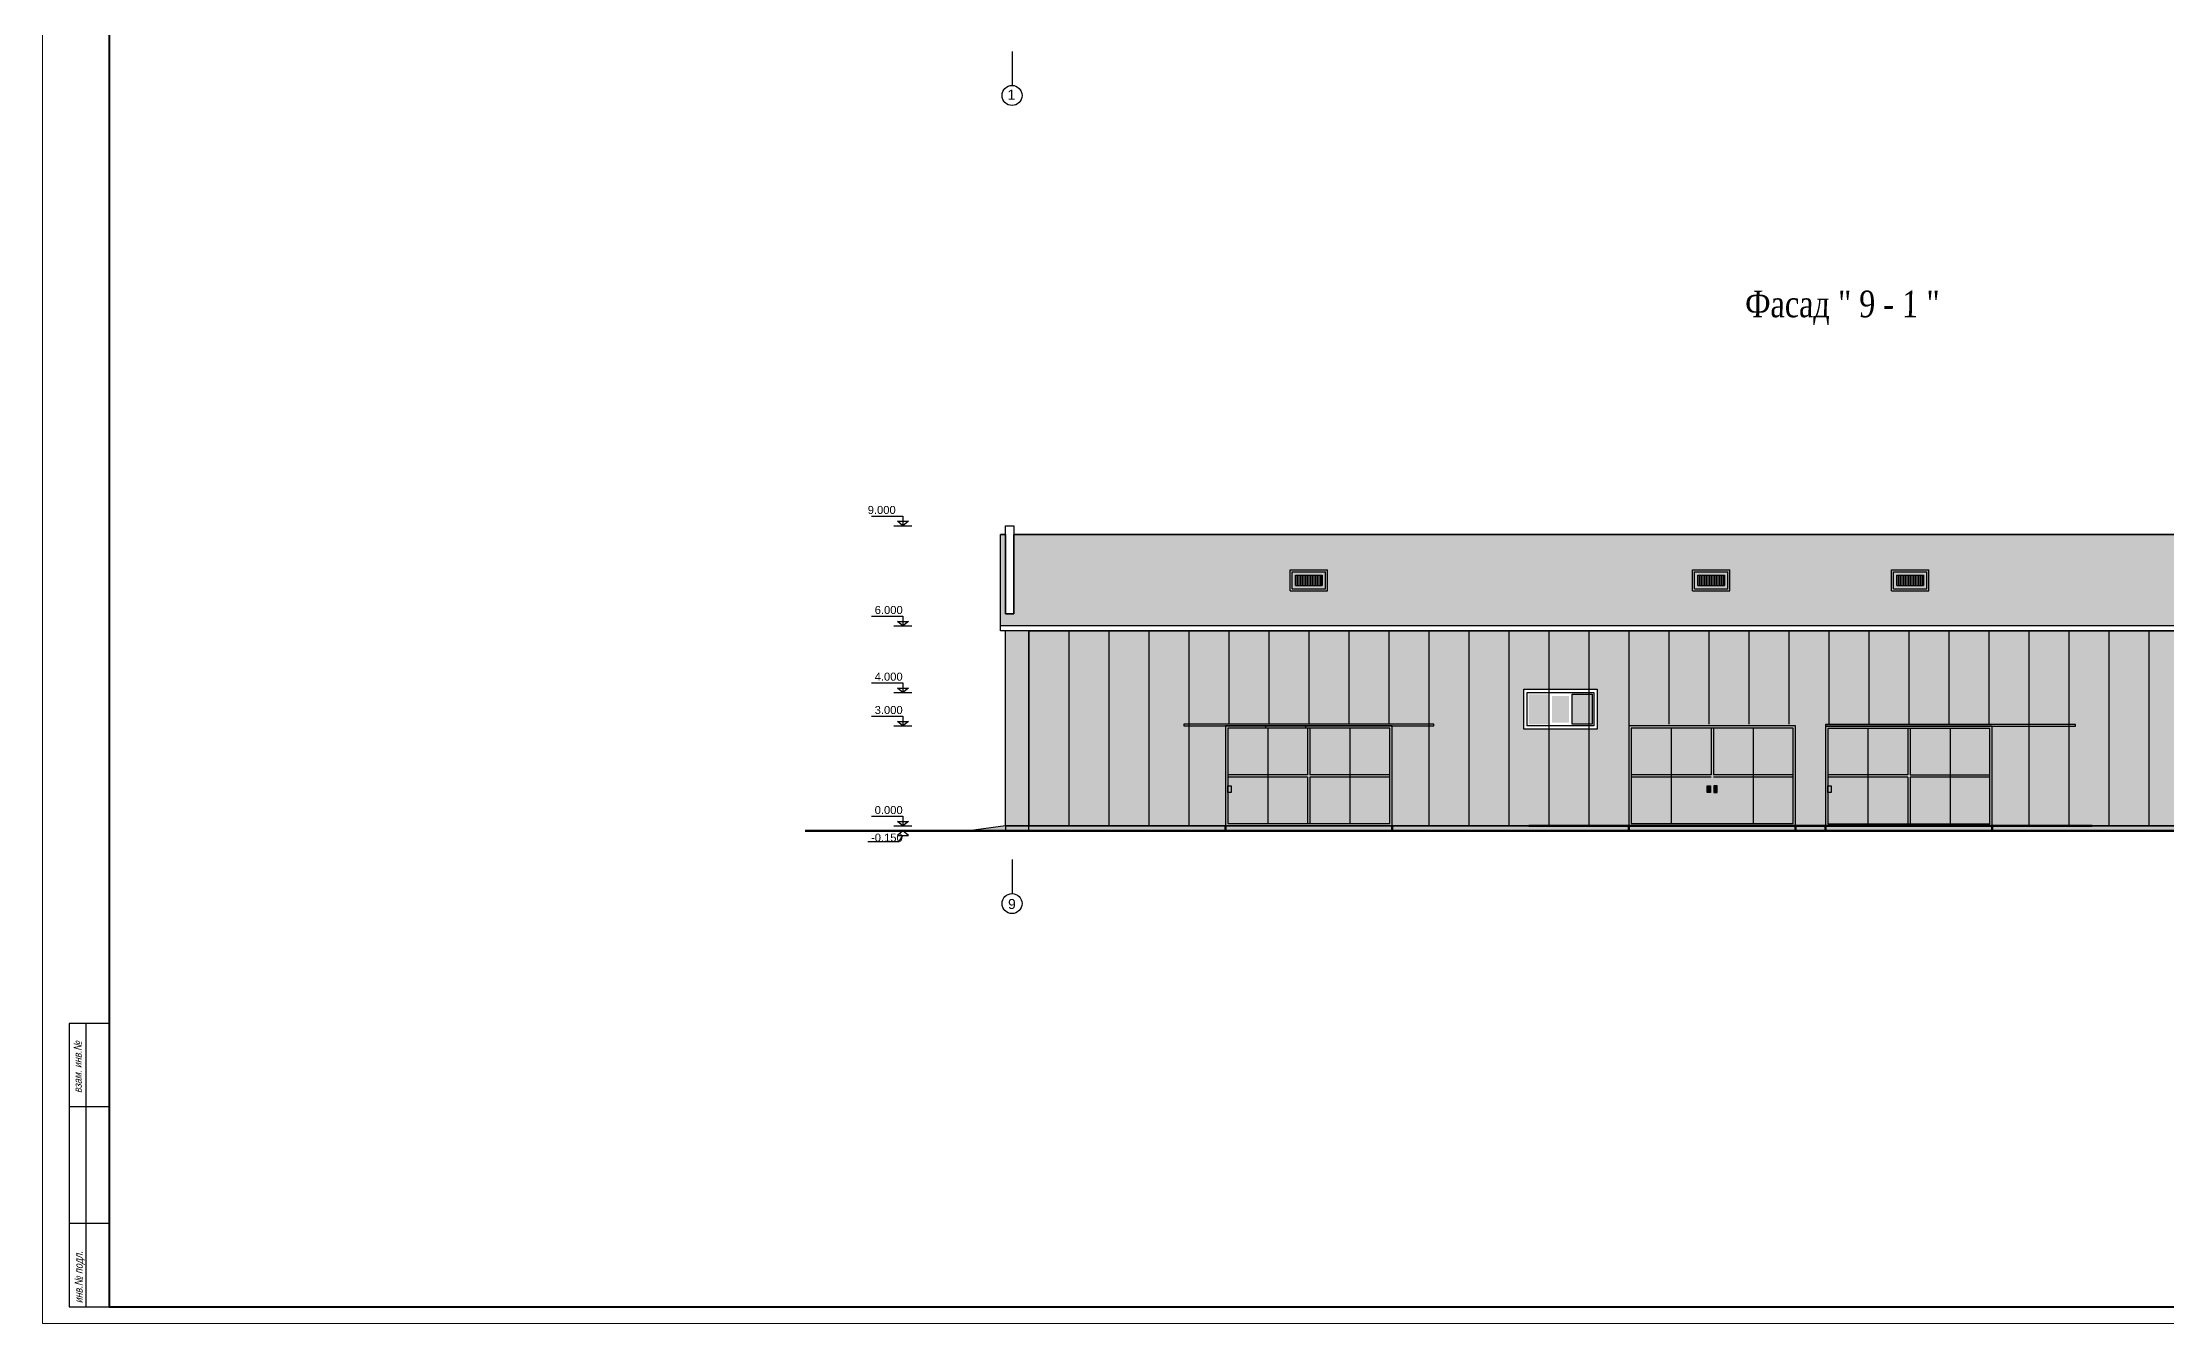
# Model space of a CAD drawing. Header units: millimetres. Extents: x 72928 to 1386960, y 320086 to 445536.
# Drawn here: x 409312 to 473016, y 367737 to 406155 of the extents above; entities that cross this region are included whole.
import ezdxf

# ---------------------------------------------------------------- set-up
doc = ezdxf.new("R2010")
doc.units = ezdxf.units.MM
doc.layers.add('ђЂЊЉЂ', color=7, linetype='Continuous')
doc.styles.add('Fayz', font='times.ttf', dxfattribs={"width": 0.8, "oblique": 1})
doc.styles.add('ira', font='arial.ttf', dxfattribs={"height": 3})
pattern_1 = [(0, (-1936843.988, -527869.525), (0, 6.985), [5.08, -1.905]), (90, (-1936843.988, -527869.525), (-6.985, 4e-16), [5.08, -1.905])]
pattern_2 = [(0, (-1930943.988, -527872.525), (0, 6.985), [5.08, -1.905]), (90, (-1930943.988, -527872.525), (-6.985, 4e-16), [5.08, -1.905])]
pattern_3 = [(0, (-1948943.988, -527869.525), (0, 6.985), [5.08, -1.905]), (90, (-1948943.988, -527869.525), (-6.985, 4e-16), [5.08, -1.905])]

msp = doc.modelspace()

# ---------------------------------------------------------------- hatches: boundary and pattern name
at = {"true_color": 0x422c14}
h = msp.add_hatch(color=29, dxfattribs=at)
h.dxf.hatch_style = 1
h.set_gradient(color1=(91, 91, 91), color2=(173, 173, 173), name='INVCURVED')
h.paths.add_polyline_path([(486340.4, 391398.9), (438440.6, 391398.9), (438440.6, 389019.5), (438190.6, 389019.5), (438190.6, 391398.9), (438040.6, 391398.9), (438040.6, 388658.5), (486740.4, 388658.5), (486740.4, 391398.9), (486590.4, 391398.9), (486590.4, 389019.5), (486340.4, 389019.5)])
at = {"ltscale": 0.2, "true_color": 0x000000}
h = msp.add_hatch(dxfattribs=at)
h.set_pattern_fill('AR-B88', color=18, scale=2, angle=90)
h.set_pattern_definition([(90, (-628721821469.57, -821760351160.24), (-406.4, 2e-14), []), (180, (-628721821469.57, -821760351160.24), (-406.4, -203.2), [406.4, -406.4])])
h.paths.add_polyline_path([(486340.4, 391398.9), (438440.6, 391398.9), (438440.6, 389019.5), (438190.6, 389019.5), (438190.6, 391248.9), (438040.6, 391248.9), (438040.6, 388658.5), (486740.4, 388658.5), (486740.4, 391248.9), (486590.4, 391248.9), (486590.4, 389019.5), (486340.4, 389019.5)])
at = {"true_color": 0xffffff}
h = msp.add_hatch(color=7, dxfattribs=at)
h.dxf.hatch_style = 1
h.paths.add_polyline_path([(447850.6, 390342.1), (446730.6, 390342.1), (446730.6, 389708.3), (447850.6, 389708.3)])
h.paths.add_polyline_path([(447790.6, 390282.1), (447790.6, 389768.3), (446790.6, 389768.3), (446790.6, 390282.1)], flags=16)
h = msp.add_hatch(color=252)
h.dxf.hatch_style = 1
h.paths.add_polyline_path([(447790.6, 390282.1), (446790.6, 390282.1), (446790.6, 389768.3), (447790.6, 389768.3)])
h.paths.add_polyline_path([(446890.6, 390182.1), (447690.6, 390182.1), (447690.6, 389868.3), (447690.6, 389868.3), (446890.6, 389868.3)], flags=16)
h = msp.add_hatch(color=7, dxfattribs=at)
h.dxf.hatch_style = 1
h.paths.add_polyline_path([(447690.6, 390182.1), (446890.6, 390182.1), (446890.6, 389868.3), (447690.6, 389868.3)])
h = msp.add_hatch(color=7, dxfattribs=at)
h.dxf.hatch_style = 1
h.paths.add_polyline_path([(459915.6, 390342.1), (458795.6, 390342.1), (458795.6, 389708.3), (459915.6, 389708.3)])
h.paths.add_polyline_path([(459855.6, 390282.1), (459855.6, 389768.3), (458855.6, 389768.3), (458855.6, 390282.1)], flags=16)
h = msp.add_hatch(color=252)
h.dxf.hatch_style = 1
h.paths.add_polyline_path([(459855.6, 390282.1), (458855.6, 390282.1), (458855.6, 389768.3), (459855.6, 389768.3)])
h.paths.add_polyline_path([(458955.6, 390182.1), (459755.6, 390182.1), (459755.6, 389868.3), (459755.6, 389868.3), (458955.6, 389868.3)], flags=16)
h = msp.add_hatch(color=7, dxfattribs=at)
h.dxf.hatch_style = 1
h.paths.add_polyline_path([(459755.6, 390182.1), (458955.6, 390182.1), (458955.6, 389868.3), (459755.6, 389868.3)])
h = msp.add_hatch(color=7, dxfattribs=at)
h.dxf.hatch_style = 1
h.paths.add_polyline_path([(465885.6, 390342.1), (464765.6, 390342.1), (464765.6, 389708.3), (465885.6, 389708.3)])
h.paths.add_polyline_path([(465825.6, 390282.1), (465825.6, 389768.3), (464825.6, 389768.3), (464825.6, 390282.1)], flags=16)
h = msp.add_hatch(color=252)
h.dxf.hatch_style = 1
h.paths.add_polyline_path([(465825.6, 390282.1), (464825.6, 390282.1), (464825.6, 389768.3), (465825.6, 389768.3)])
h.paths.add_polyline_path([(464925.6, 390182.1), (465725.6, 390182.1), (465725.6, 389868.3), (465725.6, 389868.3), (464925.6, 389868.3)], flags=16)
h = msp.add_hatch(color=7, dxfattribs=at)
h.dxf.hatch_style = 1
h.paths.add_polyline_path([(465725.6, 390182.1), (464925.6, 390182.1), (464925.6, 389868.3), (465725.6, 389868.3)])
h = msp.add_hatch(color=254)
h.dxf.hatch_style = 1
h.paths.add_polyline_path([(438890.6, 387470.6), (438890.6, 388508.4), (438190.6, 388508.4), (438190.6, 382658.4), (438890.6, 382658.4)])
h = msp.add_hatch(color=254)
h.dxf.hatch_style = 1
h.paths.add_polyline_path([(485889.2, 388508.5), (438890.6, 388508.5), (438890.6, 382658.5), (485889.2, 382658.5)])
h.paths.add_polyline_path([(455940.6, 386758.5), (455940.6, 385558.5), (453740.6, 385558.5), (453740.6, 386758.5)], flags=16)
at = {"linetype": 'ByBlock'}
h = msp.add_hatch(color=256, dxfattribs=at)
h.set_gradient(color1=(125, 180, 197), color2=(213, 231, 236), one_color=1, tint=0.88, name='HEMISPHERICAL')
h.paths.add_polyline_path([(455190.6, 386608.5), (455790.6, 386608.5), (455790.6, 385708.5), (455190.6, 385708.5)])
h.paths.add_polyline_path([(454590.6, 386558.5), (455090.6, 386558.5), (455090.6, 385758.5), (454590.6, 385758.5)])
h.paths.add_polyline_path([(453890.6, 386608.5), (454490.6, 386608.5), (454490.6, 385708.5), (453890.6, 385708.5)])
at = {"true_color": 0x000000}
h = msp.add_hatch(color=18, dxfattribs=at)
h.dxf.hatch_style = 1
h.paths.add_polyline_path([(451040.6, 385708.5), (443540.6, 385708.5), (443540.6, 385658.5), (448540.6, 385658.5), (451040.6, 385658.5)])
at = {"lineweight": 30}
h = msp.add_hatch(dxfattribs=at)
h.set_pattern_fill('ANGLE', color=252)
h.set_pattern_definition(pattern_3)
h.paths.add_polyline_path([(449790.6, 385658.5), (444790.6, 385658.5), (444790.6, 382658.5), (449790.6, 382658.5)])
h.paths.add_polyline_path([(447325.6, 385588.5), (449720.6, 385588.5), (449720.6, 382728.5), (447325.6, 382728.5), (444860.6, 382728.5), (444860.6, 385588.5)], flags=16)
h.paths.add_polyline_path([(444960.6, 383858.5), (444960.6, 383658.5), (444860.6, 383658.5), (444860.6, 383858.5)], flags=0)
at = {"true_color": 0x011847}
h = msp.add_hatch(color=168, dxfattribs=at)
h.dxf.hatch_style = 1
h.paths.add_polyline_path([(447255.6, 385588.5), (444860.6, 385588.5), (444860.6, 384193.5), (447255.6, 384193.5)])
h.paths.add_polyline_path([(449720.6, 385588.5), (447325.6, 385588.5), (447325.6, 384193.5), (449720.6, 384193.5)])
h.paths.add_polyline_path([(449720.6, 384123.5), (447325.6, 384123.5), (447325.6, 382728.5), (449720.6, 382728.5)])
h.paths.add_polyline_path([(447255.6, 384123.5), (444860.6, 384123.5), (444860.6, 383858.5), (444960.6, 383858.5), (444960.6, 383658.5), (444860.6, 383658.5), (444860.6, 382728.5), (447255.6, 382728.5)])
at = {"lineweight": 30}
h = msp.add_hatch(dxfattribs=at)
h.set_pattern_fill('ANGLE', color=252)
h.set_pattern_definition(pattern_3)
h.paths.add_polyline_path([(449720.6, 384193.5), (447325.6, 384193.5), (447325.6, 385588.5), (447255.6, 385588.5), (447255.6, 384193.5), (444860.6, 384193.5), (444860.6, 384123.5), (447255.6, 384123.5), (447255.6, 382728.5), (447325.6, 382728.5), (447325.6, 384123.5), (449720.6, 384123.5)])
h = msp.add_hatch(dxfattribs=at)
h.set_pattern_fill('ANGLE', color=252)
h.set_pattern_definition(pattern_1)
h.paths.add_polyline_path([(461890.6, 385658.5), (456890.6, 385658.5), (456890.6, 382658.5), (461890.6, 382658.5)])
h.paths.add_polyline_path([(459425.6, 385588.5), (461820.6, 385588.5), (461820.6, 382728.5), (459425.6, 382728.5), (456960.6, 382728.5), (456960.6, 385588.5)], flags=16)
h.paths.add_polyline_path([(457060.6, 383858.5), (457060.6, 383658.5), (456960.6, 383658.5), (456960.6, 383858.5)], flags=0)
at = {"true_color": 0x011847}
h = msp.add_hatch(color=168, dxfattribs=at)
h.dxf.hatch_style = 1
h.paths.add_polyline_path([(459355.4, 385590.3), (456960.4, 385590.3), (456960.4, 384195.3), (459355.4, 384195.3)])
h.paths.add_polyline_path([(461820.4, 385590.3), (459425.4, 385590.3), (459425.4, 384195.3), (461820.4, 384195.3)])
h.paths.add_polyline_path([(461820.4, 384125.3), (459425.4, 384125.3), (459425.4, 382730.3), (461820.4, 382730.3)])
h.paths.add_polyline_path([(459355.4, 384125.3), (456960.4, 384125.3), (456960.6, 383660.3), (457060.6, 383660.3), (456960.6, 383660.3), (456960.4, 383660.3), (456960.4, 382730.3), (459355.4, 382730.3)])
at = {"lineweight": 30}
h = msp.add_hatch(dxfattribs=at)
h.set_pattern_fill('ANGLE', color=252)
h.set_pattern_definition(pattern_1)
h.paths.add_polyline_path([(461820.6, 384193.5), (459425.6, 384193.5), (459425.6, 385588.5), (459355.6, 385588.5), (459355.6, 384193.5), (456960.6, 384193.5), (456960.6, 384123.5), (459355.6, 384123.5), (459355.6, 382728.5), (459425.6, 382728.5), (459425.6, 384123.5), (461820.6, 384123.5)])
at = {"true_color": 0x000000}
h = msp.add_hatch(color=18, dxfattribs=at)
h.dxf.hatch_style = 1
h.paths.add_polyline_path([(470290.6, 385705.5), (462790.6, 385705.5), (462790.6, 385655.5), (467790.6, 385655.5), (470290.6, 385655.5)])
h = msp.add_hatch(color=18, dxfattribs=at)
h.dxf.hatch_style = 1
h.paths.add_polyline_path([(470290.6, 385705.5), (462790.6, 385705.5), (462790.6, 385655.5), (467790.6, 385655.5), (470290.6, 385655.5)])
at = {"lineweight": 30}
h = msp.add_hatch(dxfattribs=at)
h.set_pattern_fill('ANGLE', color=252)
h.set_pattern_definition(pattern_2)
h.paths.add_polyline_path([(467790.6, 385655.5), (462790.6, 385655.5), (462790.6, 382655.5), (467790.6, 382655.5)])
h.paths.add_polyline_path([(465325.6, 385585.5), (467720.6, 385585.5), (467720.6, 382725.5), (465325.6, 382725.5), (462860.6, 382725.5), (462860.6, 385585.5)], flags=16)
h.paths.add_polyline_path([(462960.6, 383855.5), (462960.6, 383655.5), (462860.6, 383655.5), (462860.6, 383855.5)], flags=0)
at = {"true_color": 0x011847}
h = msp.add_hatch(color=168, dxfattribs=at)
h.dxf.hatch_style = 1
h.paths.add_polyline_path([(465254.4, 385585.6), (462859.4, 385585.6), (462859.4, 384190.6), (465254.4, 384190.6)])
h.paths.add_polyline_path([(467719.4, 385585.6), (465324.4, 385585.6), (465324.4, 384190.6), (467719.4, 384190.6)])
h.paths.add_polyline_path([(467719.4, 384120.6), (465324.4, 384120.6), (465324.4, 382725.6), (467719.4, 382725.6)])
h.paths.add_polyline_path([(465254.4, 384120.6), (462859.4, 384120.6), (462859.4, 383855.6), (462959.4, 383855.6), (462959.4, 383655.6), (462859.4, 383655.6), (462859.4, 382725.6), (465254.4, 382725.6)])
at = {"lineweight": 30}
h = msp.add_hatch(dxfattribs=at)
h.set_pattern_fill('ANGLE', color=252)
h.set_pattern_definition(pattern_2)
h.paths.add_polyline_path([(467720.6, 384190.5), (465325.6, 384190.5), (465325.6, 385585.5), (465255.6, 385585.5), (465255.6, 384190.5), (462860.6, 384190.5), (462860.6, 384120.5), (465255.6, 384120.5), (465255.6, 382725.5), (465325.6, 382725.5), (465325.6, 384120.5), (467720.6, 384120.5)])
at = {"true_color": 0xeddac5}
h = msp.add_hatch(color=254, dxfattribs=at)
h.dxf.hatch_style = 1
h.paths.add_polyline_path([(459337.4, 383858.5), (459237.4, 383858.5), (459237.4, 383658.5), (459337.4, 383658.5)])
h = msp.add_hatch(color=254, dxfattribs=at)
h.dxf.hatch_style = 1
h.paths.add_polyline_path([(459443.7, 383858.5), (459543.7, 383858.5), (459543.7, 383658.5), (459443.7, 383658.5)])
h = msp.add_hatch(color=253)
h.dxf.hatch_style = 1
h.paths.add_polyline_path([(486590.5, 382648.9), (440790.6, 382655.5), (438190.6, 382658.5), (437640.6, 382583.5), (437090.6, 382508.5), (438190.6, 382508.5), (487691.3, 382508.5)])
at = {"linetype": 'ByBlock', "true_color": 0x000000}
h = msp.add_hatch(dxfattribs=at)
h.set_pattern_fill('AR-CONC', color=18)
h.set_pattern_definition([(50, (-968184.38, -260087.82), (182.184669, -15.939086), [19.05, -209.55]), (355, (-968184.38, -260087.82), (-35.243421, 191.056845), [15.24, -167.640584]), (100.451445, (-968169.2, -260089.15), (146.941247, 175.117752), [16.190009, -178.090245]), (46.1842, (-968184.38, -260037.02), (271.07904, -42.042328), [28.575, -314.325]), (96.635558, (-968161.8, -260040.52), (237.404134, 247.426125), [24.285023, -267.13561]), (351.184151, (-968184.38, -260037.02), (237.404134, 247.426125), [22.859967, -251.45973]), (21, (-968158.98, -260049.72), (151.614391, -102.265198), [19.05, -209.55]), (326, (-968158.98, -260049.72), (61.802028, 184.187966), [15.24, -167.64]), (71.451445, (-968146.35, -260058.24), (213.41642, 81.922769), [16.190009, -178.089938]), (37.5, (-968184.384, -260087.82), (3.0886033, 84.555039), [0, -165.608, 0, -170.18, 0, -168.275]), (7.5, (-968184.38, -260087.82), (66.8196625, 100.180575), [0, -97.028, 0, -161.798, 0, -64.135]), (327.5, (-968241.026, -260087.82), (135.5905952, -5.728744), [0, -63.5, 0, -198.12, 0, -262.89]), (317.5, (-968266.43, -260087.82), (148.129181, 25.426491), [0, -82.55, 0, -131.572, 0, -186.69])])
h.paths.add_polyline_path([(486590.4, 382658.5), (440790.6, 382658.5), (438190.6, 382658.5), (437468.5, 382560.1), (437090.6, 382508.5), (438190.6, 382508.5), (486590.4, 382508.5), (487691.3, 382508.5)])

# ---------------------------------------------------------------- linework, layer by layer
for p, q in [((438390.6, 405889.5), (438390.6, 404866.2)), ((438190.6, 391398.9), (438040.6, 391398.9)), ((438040.6, 388508.5), (438040.6, 391398.9)), ((438190.6, 389019.5), (438190.6, 391658.5)), ((438190.6, 391658.5), (438440.6, 391658.5)), ((438440.6, 391658.5), (438440.6, 389019.5)), ((486340.4, 391398.9), (438440.6, 391398.9)), ((446730.6, 390342.1), (447850.6, 390342.1)), ((446730.6, 389708.3), (446730.6, 390342.1)), ((446730.6, 390342.1), (447850.6, 390342.1)), ((446730.6, 389708.3), (446730.6, 390342.1)), ((446790.6, 390282.1), (447790.6, 390282.1)), ((446790.6, 389768.3), (446790.6, 390282.1)), ((446790.6, 390282.1), (447790.6, 390282.1)), ((446790.6, 389768.3), (446790.6, 390282.1)), ((446890.6, 390182.1), (447690.6, 390182.1)), ((446890.6, 389868.3), (446890.6, 390182.1)), ((447690.6, 389868.3), (447690.6, 390182.1)), ((447790.6, 389768.3), (447790.6, 390282.1)), ((447790.6, 389768.3), (447790.6, 390282.1)), ((447850.6, 389708.3), (447850.6, 390342.1)), ((447850.6, 389708.3), (447850.6, 390342.1)), ((458795.6, 390342.1), (459915.6, 390342.1)), ((458795.6, 389708.3), (458795.6, 390342.1)), ((458855.6, 390282.1), (459855.6, 390282.1)), ((458855.6, 389768.3), (458855.6, 390282.1)), ((458955.6, 390182.1), (459755.6, 390182.1)), ((458955.6, 389868.3), (458955.6, 390182.1)), ((459755.6, 389868.3), (459755.6, 390182.1)), ((459855.6, 389768.3), (459855.6, 390282.1)), ((459915.6, 389708.3), (459915.6, 390342.1)), ((464765.6, 390342.1), (465885.6, 390342.1)), ((464765.6, 389708.3), (464765.6, 390342.1)), ((464825.6, 390282.1), (465825.6, 390282.1)), ((464825.6, 389768.3), (464825.6, 390282.1)), ((464925.6, 390182.1), (465725.6, 390182.1)), ((464925.6, 389868.3), (464925.6, 390182.1)), ((465725.6, 389868.3), (465725.6, 390182.1)), ((465825.6, 389768.3), (465825.6, 390282.1)), ((465885.6, 389708.3), (465885.6, 390342.1)), ((446730.6, 389708.3), (447850.6, 389708.3)), ((446730.6, 389708.3), (447850.6, 389708.3)), ((446790.6, 389768.3), (447790.6, 389768.3)), ((446790.6, 389768.3), (447790.6, 389768.3)), ((446890.6, 389868.3), (447690.6, 389868.3)), ((458795.6, 389708.3), (459915.6, 389708.3)), ((458855.6, 389768.3), (459855.6, 389768.3)), ((458955.6, 389868.3), (459755.6, 389868.3)), ((464765.6, 389708.3), (465885.6, 389708.3)), ((464825.6, 389768.3), (465825.6, 389768.3)), ((464925.6, 389868.3), (465725.6, 389868.3)), ((486740.4, 388658.5), (438040.6, 388658.5)), ((438440.6, 389019.5), (438190.6, 389019.5)), ((486590.4, 388508.5), (438040.6, 388508.5)), ((486740.4, 388508.5), (438040.6, 388508.5)), ((438190.6, 382658.5), (438190.6, 388508.5)), ((438890.6, 382658.5), (438890.6, 388508.5)), ((445990.6, 385656.7), (445990.6, 385649.7)), ((445990.6, 385642.7), (445990.6, 385614.8)), ((446058.1, 385588.5), (446058.1, 382728.5)), ((447190.6, 385656.7), (447190.6, 385649.7)), ((447190.6, 385642.7), (447190.6, 385614.8)), ((447255.6, 385588.5), (447255.6, 384193.5)), ((447325.6, 385588.5), (447325.6, 384193.5)), ((448523.1, 385588.5), (448523.1, 382728.5)), ((458158.1, 385588.5), (458158.1, 382728.5)), ((459355.6, 385588.5), (459355.6, 384193.5)), ((459425.6, 385588.5), (459425.6, 384193.5)), ((460623.1, 385588.5), (460623.1, 382728.5)), ((464058.1, 385585.5), (464058.1, 382725.5)), ((465255.6, 385585.5), (465255.6, 384190.5)), ((465325.6, 385585.5), (465325.6, 384190.5)), ((466523.1, 385585.5), (466523.1, 382725.5)), ((447255.6, 384193.5), (444860.6, 384193.5)), ((449720.6, 384193.5), (447325.6, 384193.5)), ((459355.6, 384193.5), (456960.6, 384193.5)), ((461820.6, 384193.5), (459425.6, 384193.5)), ((465255.6, 384190.5), (462860.6, 384190.5)), ((465325.6, 384190.5), (467720.6, 384190.5)), ((447255.6, 384123.5), (444860.6, 384123.5)), ((447255.6, 384123.5), (447255.6, 382728.5)), ((447325.6, 384123.5), (447325.6, 382728.5)), ((449720.6, 384123.5), (447325.6, 384123.5)), ((459355.6, 384123.5), (456960.6, 384123.5)), ((461820.6, 384123.5), (459425.6, 384123.5)), ((465255.6, 384120.5), (462860.6, 384120.5)), ((465255.6, 384120.5), (465255.6, 382725.5)), ((465325.6, 384120.5), (465325.6, 382725.5)), ((467720.6, 384120.5), (465325.6, 384120.5)), ((438190.6, 382658.5), (479290.4, 382658.5)), ((449790.6, 382658.5), (453840.6, 382658.5)), ((438390.6, 381654.3), (438390.6, 380631))]:
    msp.add_line(p, q)
at = {"lineweight": 30}
for p, q in [((434847.1, 391658.5), (435385.9, 391658.5)), ((434847.1, 388658.5), (435385.9, 388658.5)), ((434847.1, 386658.5), (435385.9, 386658.5)), ((434847.1, 385658.5), (435385.9, 385658.5)), ((434847.1, 382658.5), (435385.9, 382658.5)), ((434847.1, 382508.5), (435385.9, 382508.5)), ((438190.6, 382658.5), (437090.6, 382508.5)), ((486590.4, 382658.5), (438190.6, 382658.5)), ((440390.6, 382658.5), (479790.4, 382658.5)), ((410112.2, 376737.1), (410112.2, 368237.1)), ((411312.2, 376737.1), (410112.2, 376737.1)), ((410612.2, 376737.1), (410612.2, 368237.1)), ((411312.2, 374237.1), (410112.2, 374237.1)), ((410612.2, 370737.1), (410112.2, 370737.1)), ((411312.2, 370737.1), (410612.2, 370737.1)), ((410112.2, 368237.1), (411312.2, 368237.1))]:
    msp.add_line(p, q, dxfattribs=at)
at = {"color": 251}
for p, q in [((446890.6, 390182.1), (446890.6, 389868.3)), ((446940.6, 390182.1), (446940.6, 389868.3)), ((446990.6, 390182.1), (446990.6, 389868.3)), ((447040.6, 390182.1), (447040.6, 389868.3)), ((447090.6, 390182.1), (447090.6, 389868.3)), ((447140.6, 390182.1), (447140.6, 389868.3)), ((447190.6, 390182.1), (447190.6, 389868.3)), ((447240.6, 390182.1), (447240.6, 389868.3)), ((447290.6, 390182.1), (447290.6, 389868.3)), ((447340.6, 390182.1), (447340.6, 389868.3)), ((447390.6, 390182.1), (447390.6, 389868.3)), ((447440.6, 390182.1), (447440.6, 389868.3)), ((447490.6, 390182.1), (447490.6, 389868.3)), ((447540.6, 390182.1), (447540.6, 389868.3)), ((447590.6, 390182.1), (447590.6, 389868.3)), ((447640.6, 390182.1), (447640.6, 389868.3)), ((447690.6, 390182.1), (447690.6, 389868.3)), ((458955.6, 390182.1), (458955.6, 389868.3)), ((459005.6, 390182.1), (459005.6, 389868.3)), ((459055.6, 390182.1), (459055.6, 389868.3)), ((459105.6, 390182.1), (459105.6, 389868.3)), ((459155.6, 390182.1), (459155.6, 389868.3)), ((459205.6, 390182.1), (459205.6, 389868.3)), ((459255.6, 390182.1), (459255.6, 389868.3)), ((459305.6, 390182.1), (459305.6, 389868.3)), ((459355.6, 390182.1), (459355.6, 389868.3)), ((459405.6, 390182.1), (459405.6, 389868.3)), ((459455.6, 390182.1), (459455.6, 389868.3)), ((459505.6, 390182.1), (459505.6, 389868.3)), ((459555.6, 390182.1), (459555.6, 389868.3)), ((459605.6, 390182.1), (459605.6, 389868.3)), ((459655.6, 390182.1), (459655.6, 389868.3)), ((459705.6, 390182.1), (459705.6, 389868.3)), ((459755.6, 390182.1), (459755.6, 389868.3)), ((464925.6, 390182.1), (464925.6, 389868.3)), ((464975.6, 390182.1), (464975.6, 389868.3)), ((465025.6, 390182.1), (465025.6, 389868.3)), ((465075.6, 390182.1), (465075.6, 389868.3)), ((465125.6, 390182.1), (465125.6, 389868.3)), ((465175.6, 390182.1), (465175.6, 389868.3)), ((465225.6, 390182.1), (465225.6, 389868.3)), ((465275.6, 390182.1), (465275.6, 389868.3)), ((465325.6, 390182.1), (465325.6, 389868.3)), ((465375.6, 390182.1), (465375.6, 389868.3)), ((465425.6, 390182.1), (465425.6, 389868.3)), ((465475.6, 390182.1), (465475.6, 389868.3)), ((465525.6, 390182.1), (465525.6, 389868.3)), ((465575.6, 390182.1), (465575.6, 389868.3)), ((465625.6, 390182.1), (465625.6, 389868.3)), ((465675.6, 390182.1), (465675.6, 389868.3)), ((465725.6, 390182.1), (465725.6, 389868.3))]:
    msp.add_line(p, q, dxfattribs=at)
at = {"color": 18, "true_color": 0x000000}
for p, q in [((438890.6, 382658.5), (438890.6, 388508.5)), ((438890.6, 388508.5), (438890.6, 382658.4)), ((440090.6, 388508.5), (440090.6, 382658.5)), ((441290.6, 388508.5), (441290.6, 382658.5)), ((442490.6, 388508.5), (442490.6, 382658.5)), ((443690.6, 388508.5), (443690.6, 382658.5)), ((444890.6, 388508.5), (444890.6, 385708.5)), ((446090.6, 388508.5), (446090.6, 385708.5)), ((447290.6, 388508.5), (447290.6, 385708.5)), ((448490.6, 388508.5), (448490.6, 385708.5)), ((449690.6, 388508.5), (449690.6, 385708.5)), ((450890.6, 388508.5), (450890.6, 385708.5)), ((452090.6, 388508.5), (452090.6, 385708.5)), ((453290.6, 388508.5), (453290.6, 385708.5)), ((454490.6, 388508.5), (454490.6, 385708.5)), ((455690.6, 388508.5), (455690.6, 385708.5)), ((456890.6, 388508.5), (456890.6, 385708.5)), ((458090.6, 388508.5), (458090.6, 385708.5)), ((459290.6, 388508.5), (459290.6, 385708.5)), ((460490.6, 388508.5), (460490.6, 385708.5)), ((461690.6, 388508.5), (461690.6, 385708.5)), ((462890.6, 388508.5), (462890.6, 385708.5)), ((464090.6, 388508.5), (464090.6, 385708.5)), ((465290.6, 388508.5), (465290.6, 385708.5)), ((466490.6, 388508.5), (466490.6, 385708.5)), ((467690.6, 388508.5), (467690.6, 385708.5)), ((468890.6, 388508.5), (468890.6, 385708.5)), ((470090.6, 388508.5), (470090.6, 385708.5)), ((471290.6, 388508.5), (471290.6, 385708.5)), ((472490.6, 388508.5), (472490.6, 385708.5)), ((450890.6, 385708.5), (450890.6, 382658.6)), ((452090.6, 385708.5), (452090.6, 382658.6)), ((453290.6, 385708.5), (453290.6, 382658.6)), ((454490.6, 385708.5), (454490.6, 382658.6)), ((455690.6, 385708.5), (455690.6, 382658.6)), ((456890.6, 385708.5), (456890.6, 382658.6)), ((468890.6, 385708.5), (468890.6, 382658.6)), ((470090.6, 385708.5), (470090.6, 382658.6)), ((471290.6, 385708.5), (471290.6, 382658.6)), ((472490.6, 385708.5), (472490.6, 382658.6))]:
    msp.add_line(p, q, dxfattribs=at)
at = {"lineweight": 50}
for p, q in [((432190.4, 382508.5), (492590.6, 382508.5)), ((444790.6, 382658.5), (444790.6, 382508.5)), ((449790.6, 382658.5), (449790.6, 382508.5)), ((453890.6, 382658.5), (470790.6, 382658.5)), ((456890.6, 382655.5), (456890.6, 382508.5)), ((461890.6, 382655.5), (461890.6, 382508.5)), ((462790.6, 382655.5), (462790.6, 382508.5)), ((467790.6, 382655.5), (467790.6, 382508.5))]:
    msp.add_line(p, q, dxfattribs=at)
at = {"color": 29, "true_color": 0x422c14}
for p, q in [((456890.6, 382658.5), (453890.6, 382658.5)), ((467790.6, 382655.5), (470790.6, 382655.5))]:
    msp.add_line(p, q, dxfattribs=at)
at = {"lineweight": 20}
msp.add_lwpolyline([(409312.2, 367737.1), (513412.2, 367737.1), (513412.2, 427137.1), (409312.2, 427137.1)], close=True, dxfattribs=at)
at = {"lineweight": 40}
msp.add_lwpolyline([(411312.2, 368237.1), (512912.2, 368237.1), (512912.2, 426637.1), (411312.2, 426637.1)], close=True, dxfattribs=at)
at = {"ltscale": 6}
for points in [[(434178.3, 391950.3), (435116.5, 391950.3), (435116.5, 391658.5)], [(435116.5, 391658.5), (434955.6, 391794.9), (435114.9, 391794.9), (435288.2, 391794.9), (435116.5, 391658.5)], [(434178.3, 388950.3), (435116.5, 388950.3), (435116.5, 388658.5)], [(435116.5, 388658.5), (434955.6, 388794.9), (435114.9, 388794.9), (435288.2, 388794.9), (435116.5, 388658.5)], [(434178.3, 386950.3), (435116.5, 386950.3), (435116.5, 386658.5)], [(435116.5, 386658.5), (434955.6, 386794.9), (435114.9, 386794.9), (435288.2, 386794.9), (435116.5, 386658.5)], [(434178.3, 385950.3), (435116.5, 385950.3), (435116.5, 385658.5)], [(435116.5, 385658.5), (434955.6, 385794.9), (435114.9, 385794.9), (435288.2, 385794.9), (435116.5, 385658.5)], [(434178.3, 382950.3), (435116.5, 382950.3), (435116.5, 382658.5)], [(434065.7, 382189), (435004, 382189), (435114.9, 382372.2)], [(435116.5, 382658.5), (434955.6, 382794.9), (435114.9, 382794.9), (435288.2, 382794.9), (435116.5, 382658.5)], [(435116.5, 382508.5), (434955.6, 382372.2), (435114.9, 382372.2), (435288.2, 382372.2), (435116.5, 382508.5)]]:
    msp.add_lwpolyline(points, dxfattribs=at)
for points in [[(438440.6, 391398.9), (486340.4, 391398.9), (486340.4, 389019.5), (486590.4, 389019.5), (486590.4, 391398.9), (486740.4, 391398.9), (486740.4, 388658.5), (438040.6, 388658.5), (438040.6, 391398.9), (438190.6, 391398.9), (438190.6, 389019.5), (438440.6, 389019.5), (438440.6, 391398.9)], [(447325.6, 385588.5), (444860.6, 385588.5), (444860.6, 382728.5), (447325.6, 382728.5)], [(447325.6, 382728.5), (449720.6, 382728.5), (449720.6, 385588.5), (447325.6, 385588.5)], [(459425.6, 385588.5), (456960.6, 385588.5), (456960.6, 382728.5), (459425.6, 382728.5)], [(459425.6, 382728.5), (461820.6, 382728.5), (461820.6, 385588.5), (459425.6, 385588.5)], [(465325.6, 385585.5), (462860.6, 385585.5), (462860.6, 382725.5), (465325.6, 382725.5)], [(465325.6, 382725.5), (467720.6, 382725.5), (467720.6, 385585.5), (465325.6, 385585.5)]]:
    msp.add_lwpolyline(points)
at = {"color": 18, "true_color": 0x000000}
msp.add_lwpolyline([(438890.6, 388508.5), (485889.2, 388508.5), (485889.2, 382658.5), (438890.6, 382658.5)], close=True, dxfattribs=at)
for points in [[(453740.6, 386758.5), (455940.6, 386758.5), (455940.6, 385558.5), (453740.6, 385558.5)], [(453840.6, 386658.5), (455840.6, 386658.5), (455840.6, 385658.5), (453840.6, 385658.5)], [(455190.6, 386608.5), (455790.6, 386608.5), (455790.6, 385708.5), (455190.6, 385708.5)], [(443540.6, 385658.5), (451040.6, 385658.5), (451040.6, 385708.5), (443540.6, 385708.5)], [(449790.6, 385658.5), (444790.6, 385658.5), (444790.6, 382658.5), (449790.6, 382658.5)], [(461890.6, 385658.5), (456890.6, 385658.5), (456890.6, 382658.5), (461890.6, 382658.5)], [(462790.6, 385655.5), (470290.6, 385655.5), (470290.6, 385705.5), (462790.6, 385705.5)], [(467790.6, 385655.5), (462790.6, 385655.5), (462790.6, 382655.5), (467790.6, 382655.5)]]:
    msp.add_lwpolyline(points, close=True)
at = {"lineweight": 30}
for points in [[(444960.6, 383658.5), (444860.6, 383658.5), (444860.6, 383858.5), (444960.6, 383858.5)], [(459337.4, 383658.5), (459237.4, 383658.5), (459237.4, 383858.5), (459337.4, 383858.5)], [(459443.7, 383658.5), (459543.7, 383658.5), (459543.7, 383858.5), (459443.7, 383858.5)], [(462960.6, 383658.5), (462860.6, 383658.5), (462860.6, 383858.5), (462960.6, 383858.5)], [(438890.6, 382658.5), (438190.6, 382658.5), (438190.6, 382508.5), (438890.6, 382508.5)]]:
    msp.add_lwpolyline(points, close=True, dxfattribs=at)
for centre in [(438390.6, 404566.2), (438390.6, 380331)]:
    msp.add_circle(centre, 300)

# ---------------------------------------------------------------- texts
at = {"lineweight": 20, "style": 'ira'}
for s, p in [('9.000', (434062.7, 392016.2)), ('6.000', (434273, 389016.2)), ('4.000', (434271.6, 387016.2)), ('3.000', (434271.6, 386016.2)), ('0.000', (434271.7, 383016.2)), ('-0.150', (434161.7, 382189))]:
    msp.add_text(s, height=240, dxfattribs=at).set_placement(p)
at = {"lineweight": 20, "insert": (460370.5, 398715.3), "char_height": 800, "attachment_point": 1, "style": 'Fayz'}
msp.add_mtext('Фасад " 9 - 1 "', dxfattribs=at)
at = {"layer": 'ђЂЊЉЂ', "color": 7, "style": 'ira'}
for s, p in [('1', (438254.2, 404440.3)), ('9', (438271, 380168.6))]:
    msp.add_text(s, height=300, dxfattribs=at).set_placement(p)
at = {"layer": 'ђЂЊЉЂ', "color": 7, "linetype": 'Continuous', "lineweight": 20, "style": 'ira', "oblique": 15, "width": 0.8}
for s, p in [('взам. инв.№', (410490.1, 374647.5)), ('инв.№ подл.', (410516.2, 368343.7))]:
    msp.add_text(s, height=240, rotation=90, dxfattribs=at).set_placement(p)

doc.saveas('drawing.dxf')
